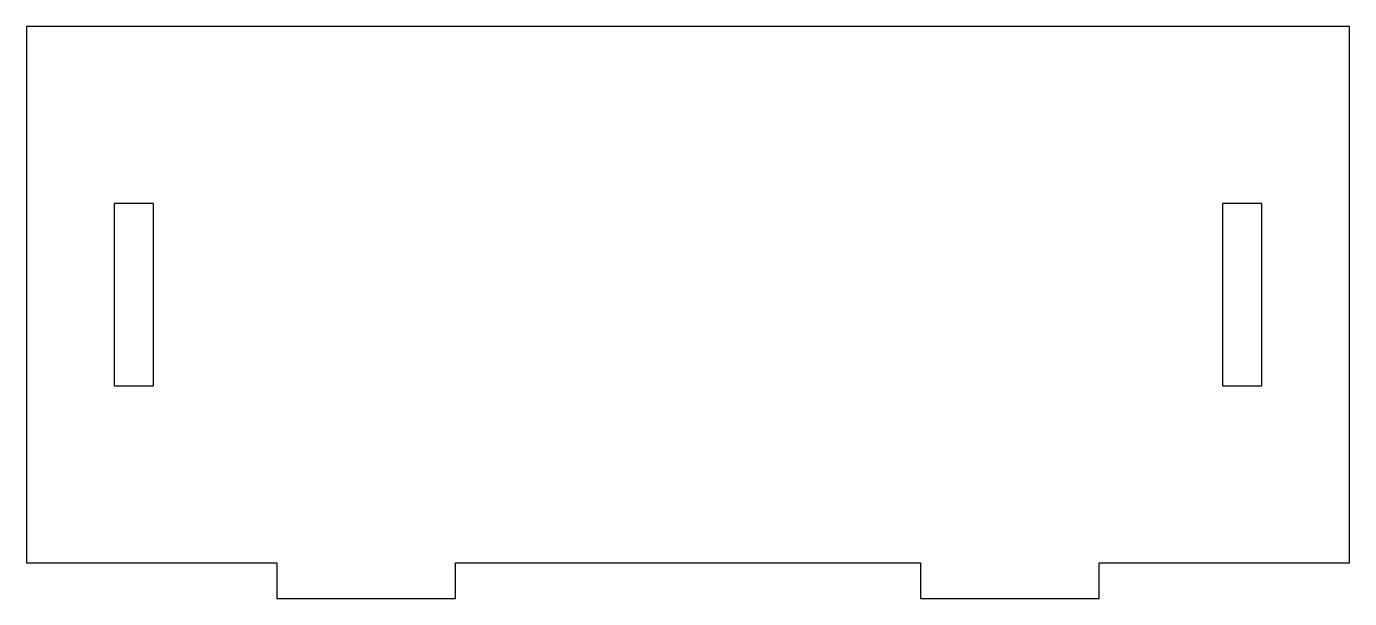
# Model space of a CAD drawing. Header units: millimetres. Extents: x 0 to 74, y 0 to 32.
import ezdxf

# ---------------------------------------------------------------- set-up
doc = ezdxf.new("R2010")
doc.units = ezdxf.units.MM
doc.layers.add('CUT', color=1, linetype='Continuous')

msp = doc.modelspace()

# ---------------------------------------------------------------- linework, layer by layer
at = {"layer": 'CUT'}
for points in [[(0, 2), (14, 2), (14, 0), (24, 0), (24, 2), (50, 2), (50, 0), (60, 0), (60, 2), (74, 2), (74, 32), (0, 32)], [(4.9, 11.9), (7.1, 11.9), (7.1, 22.1), (4.9, 22.1)], [(66.9, 11.9), (69.1, 11.9), (69.1, 22.1), (66.9, 22.1)]]:
    msp.add_lwpolyline(points, close=True, dxfattribs=at)

doc.saveas('drawing.dxf')
